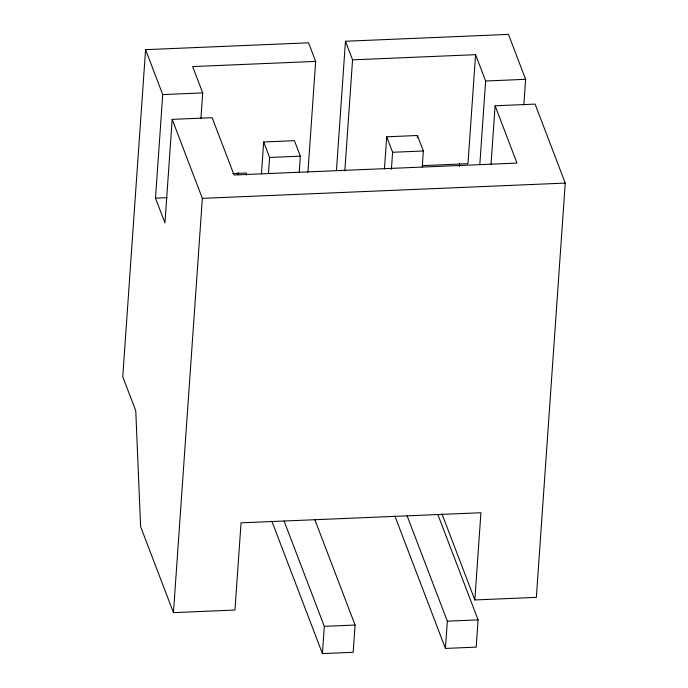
<?xml version="1.0" encoding="UTF-8"?>
<svg xmlns="http://www.w3.org/2000/svg" width="688" height="688" viewBox="0 0 688 688"><rect width="100%" height="100%" fill="white"/><g stroke="black" fill="none" stroke-linecap="round" stroke-linejoin="round"><path stroke-width="1.03" d="M307.914 172.421L315.663 61.395L308.568 42.811L145.572 49.665L122.756 376.723L135.768 410.805L140.61 526.63L173.453 612.638L234.961 610.05L241.041 522.828L480.921 512.741L474.84 599.953L536.348 597.365L565.244 183.094L535.083 104.103L495.102 105.78L491.008 164.509M495.102 105.78L516.989 163.09L234.049 174.993L212.162 117.682L172.189 119.368L164.957 222.938L155.497 198.153L162.721 94.583L145.572 49.665M200.913 118.525L202.702 92.906L192.649 66.573L315.663 61.395M173.453 612.638L202.349 198.359L172.189 119.368M238.039 174.726L238.186 172.585M246.399 175.139L246.553 173.006L232.759 173.582M261.431 174.09L263.676 141.969L294.43 140.679L300.338 156.167L299.22 172.224M268.466 173.522L269.584 157.457L263.676 141.969M336.458 170.435L345.471 41.254L508.466 34.4L525.615 79.318L523.835 104.946M344.826 170.873L352.566 59.847L345.471 41.254M314.855 519.724L355.068 625.048L353.168 652.31L322.414 653.6L324.315 626.347L284.101 521.022M384.446 168.913L386.69 136.792L417.444 135.502L423.361 150.99L422.234 167.055M391.412 169.42L392.607 152.28L386.69 136.792M417.289 137.643L417.444 135.502M459.386 166.479L459.61 163.271M352.566 59.847L475.58 54.67L467.978 163.684L422.38 165.61M437.869 514.547L478.091 619.879L476.182 647.133L445.428 648.423L447.329 621.169L407.115 515.845M479.828 164.286L485.642 81.003L475.58 54.67M162.721 94.583L202.702 92.906M485.642 81.003L525.615 79.318M269.584 157.457L300.338 156.167M392.607 152.28L423.361 150.99M155.497 198.153L167.072 197.671M202.349 198.359L565.244 183.094M324.315 626.347L355.068 625.048M447.329 621.169L478.091 619.879M441.997 513.953L474.84 599.953M394.869 516.009L445.428 648.423M271.846 521.177L322.414 653.6"/></g></svg>
